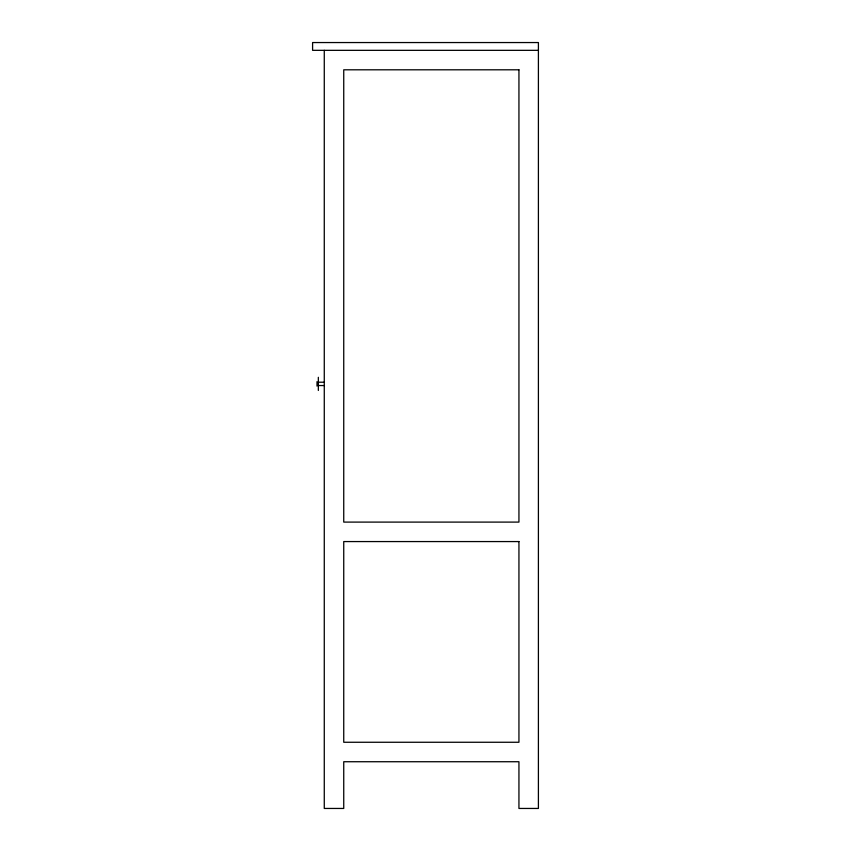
<?xml version="1.0" encoding="UTF-8"?>
<svg xmlns="http://www.w3.org/2000/svg" width="851" height="851" viewBox="0 0 851 851"><rect width="100%" height="100%" fill="white"/><g stroke="black" fill="none" stroke-linecap="round" stroke-linejoin="round"><path stroke-width="1.28" d="M317.019 381.652L317.019 386.109M538.406 50.337L312.594 50.337L312.594 42.55L538.406 42.55L538.406 808.45L518.94 808.45L518.94 761.73L343.74 761.73L343.74 808.45L324.274 808.45L324.274 50.337M318.338 382.216L324.274 382.216M318.338 385.546L324.274 385.546M318.338 377.301L318.338 390.46M518.94 69.803L343.74 69.803L343.74 522.099L518.94 522.099L518.94 69.803M518.94 541.566L343.74 541.566L343.74 742.263L518.94 742.263L518.94 541.566"/></g></svg>
